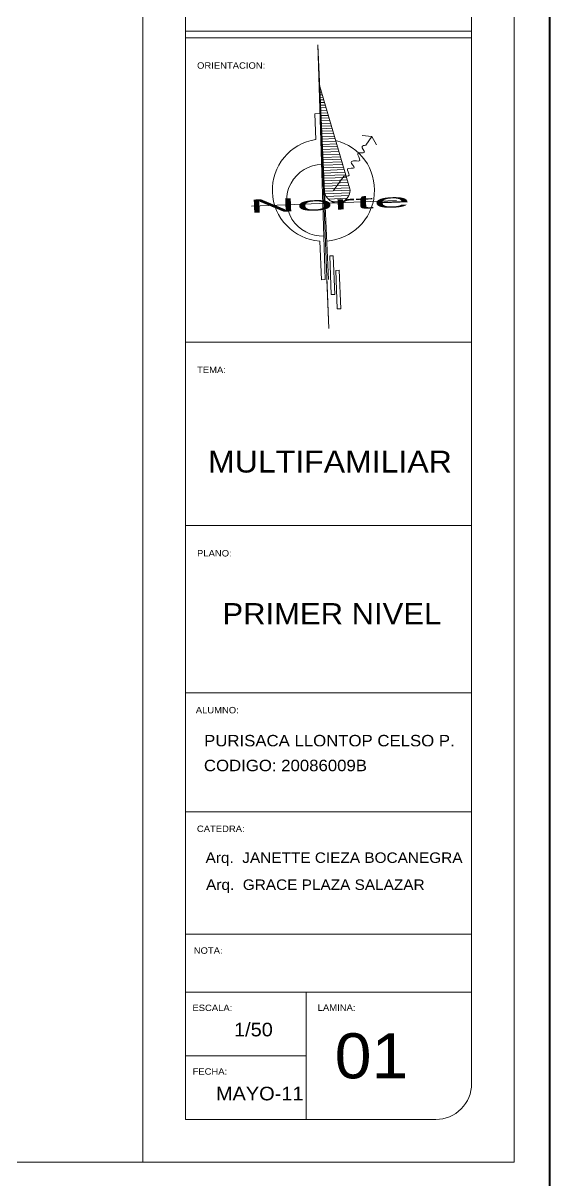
# Model space of a CAD drawing. Header units: inches. Extents: x 155.3 to 248.5, y 20.6 to 88.6.
# Drawn here: x 241.08 to 248.46, y 54.82 to 71.01 of the extents above; entities that cross this region are included whole.
import ezdxf
from ezdxf.enums import TextEntityAlignment as Align

# ---------------------------------------------------------------- set-up
doc = ezdxf.new("R2010")
doc.units = ezdxf.units.IN
doc.header["$MEASUREMENT"] = 0
doc.layers.add('MURO', color=7, linetype='Continuous')
doc.styles.add('GERMAN', font='arial.ttf')
doc.styles.add('N', font='')
doc.styles.get('N').set_extended_font_data('BernhardFashion BT')

msp = doc.modelspace()

# ---------------------------------------------------------------- hatches: boundary and pattern name
at = {"lineweight": 0, "ltscale": 0.5}
h = msp.add_hatch(dxfattribs=at)
h.set_pattern_fill('LINE', color=256, scale=0.522344, angle=2.2738, style=0)
h.set_pattern_definition([(2.2738, (243.84644, 66.955797), (-0.0014507, 0.03653527), [])])
edge = h.paths.add_edge_path()
edge.add_line((245.236, 70.126), (245.302, 68.66))
edge.add_ellipse((245.481, 68.678), major_axis=(-0.115, 0.137), ratio=1, start_angle=55.5246, end_angle=142.0186)
edge.add_line((245.487, 68.498), (245.489, 68.498))
edge.add_ellipse((245.481, 68.678), major_axis=(-0.115, 0.137), ratio=1, start_angle=142.609, end_angle=235.536)
edge.add_line((245.659, 68.695), (245.236, 70.126))

# ---------------------------------------------------------------- linework, layer by layer
for p, q in [((247.362, 70.902), (243.355, 70.902)), ((243.355, 70.807), (247.362, 70.807)), ((245.21, 70.711), (245.358, 67.427)), ((245.21, 70.711), (245.313, 67.425)), ((245.362, 66.738), (245.21, 70.711)), ((245.236, 70.126), (245.659, 68.695)), ((245.243, 69.75), (245.166, 69.747)), ((245.166, 69.747), (245.18, 69.386)), ((245.967, 69.426), (245.83, 69.443)), ((245.881, 69.305), (245.967, 69.426)), ((245.967, 69.426), (246.032, 69.311)), ((245.429, 68.671), (245.573, 68.874)), ((246.312, 68.53), (244.278, 68.452)), ((245.236, 67.964), (245.258, 67.423)), ((245.375, 67.755), (245.424, 67.756)), ((245.396, 67.215), (245.375, 67.755)), ((245.424, 67.756), (245.445, 67.217)), ((245.459, 67.553), (245.508, 67.555)), ((245.481, 67.013), (245.459, 67.553)), ((245.508, 67.555), (245.529, 67.015)), ((245.313, 67.425), (245.258, 67.423)), ((245.335, 67.426), (245.362, 66.738)), ((245.445, 67.217), (245.396, 67.215)), ((245.529, 67.015), (245.481, 67.013)), ((243.355, 66.547), (247.362, 66.547)), ((243.355, 63.98), (247.362, 63.98)), ((243.355, 61.637), (247.362, 61.637)), ((243.355, 59.973), (247.362, 59.973)), ((243.355, 58.259), (247.362, 58.259)), ((247.362, 57.447), (243.355, 57.447)), ((245.046, 57.447), (245.046, 55.667)), ((245.046, 57.447), (245.046, 55.667)), ((245.046, 56.557), (243.355, 56.557)), ((245.046, 56.557), (243.355, 56.557))]:
    msp.add_line(p, q, dxfattribs=at)
at = {"lineweight": 0}
msp.add_lwpolyline([(207.506, 88.071), (242.759, 88.071), (242.759, 55.071), (207.506, 55.071)], close=True, dxfattribs=at)
at = {"lineweight": 0, "ltscale": 0.5}
msp.add_lwpolyline([(242.759, 55.071), (247.957, 55.071), (247.957, 88.071), (242.759, 88.071)], close=True, dxfattribs=at)
msp.add_lwpolyline([(243.355, 55.667), (246.861, 55.667, 0.414214), (247.362, 56.168), (247.362, 87.475), (243.856, 87.475, 0.414214), (243.355, 86.974)], format="xyb", close=True, dxfattribs=at)
for centre, major_axis, start_param, end_param in [((245.287, 68.678), (-0.028, 0.715), 0.110779, 3.030953), ((245.287, 68.678), (-0.028, 0.715), 3.166997, 6.004794), ((245.273, 68.534), (-0.02, 0.501), -0.029335, 3.144268), ((245.481, 68.678), (-0.115, 0.137), 0.867685, 4.110879)]:
    msp.add_ellipse(centre, major_axis=major_axis, ratio=1, start_param=start_param, end_param=end_param, dxfattribs=at)
for points, knots in [([(245.727, 69.089), (245.76, 69.084), (245.84, 69.071), (245.709, 69.226), (245.917, 69.174), (245.792, 69.295), (245.856, 69.302), (245.881, 69.305)], [0, 0, 0, 0, 4.823236, 11.794407, 18.077084, 23.956656, 27.84666, 27.84666, 27.84666, 27.84666]), ([(245.573, 68.874), (245.608, 68.871), (245.684, 68.866), (245.57, 69.008), (245.784, 68.958), (245.635, 69.078), (245.702, 69.086), (245.727, 69.089)], [0, 0, 0, 0, 5.056916, 11.19593, 17.739783, 24.060414, 27.950417, 27.950417, 27.950417, 27.950417])]:
    msp.add_open_spline(points, degree=3, knots=knots, dxfattribs=at)
at = {"layer": 'MURO', "color": 7, "lineweight": 40}
msp.add_lwpolyline([(248.457, 88.571), (207.006, 88.571), (207.006, 54.571), (248.457, 54.571)], close=True, dxfattribs=at)

# ---------------------------------------------------------------- texts
at = {"lineweight": 0, "ltscale": 0.5, "style": 'GERMAN', "width": 1.05}
for s, height, p in [('ORIENTACION:', 0.09015, (243.518, 70.349)), ('TEMA:', 0.0901, (243.518, 66.088)), ('PLANO:', 0.0901, (243.518, 63.521)), ('ALUMNO:', 0.0901, (243.5, 61.325)), ('CATEDRA:', 0.0901, (243.516, 59.664)), ('NOTA:', 0.0901, (243.472, 57.959)), ('ESCALA:', 0.0901, (243.453, 57.157)), ('LAMINA:', 0.0901, (245.207, 57.16)), ('FECHA:', 0.0901, (243.455, 56.266)), ('FECHA:', 0.0901, (243.455, 56.266))]:
    msp.add_text(s, height=height, dxfattribs=at).set_placement(p, align=Align.BOTTOM_LEFT)
at = {"lineweight": 0, "ltscale": 0.5, "style": 'N', "oblique": 359.9515, "width": 3.733333}
msp.add_text('Norte', height=0.1857, rotation=2.1937, dxfattribs=at).set_placement((244.243, 68.356))
at = {"lineweight": 0, "ltscale": 0.5, "style": 'GERMAN', "width": 1.05}
for s, height, p in [('MULTIFAMILIAR', 0.30572, (245.379, 64.723)), ('PRIMER NIVEL', 0.29594, (245.405, 62.599))]:
    msp.add_text(s, height=height, dxfattribs=at).set_placement(p, align=Align.CENTER)
for s, height, p in [('PURISACA LLONTOP CELSO P.', 0.16001, (243.617, 60.89)), ('CODIGO: 20086009B', 0.16001, (243.614, 60.542)), ('Arq.  JANETTE CIEZA BOCANEGRA', 0.14667, (243.637, 59.258)), ('Arq.  GRACE PLAZA SALAZAR', 0.14667, (243.644, 58.88)), ('1/50', 0.1905, (244.035, 56.83)), ('01', 0.6312, (245.445, 56.242)), ('MAYO-11', 0.1905, (243.782, 55.934)), ('MAYO-11', 0.1905, (243.782, 55.934))]:
    msp.add_text(s, height=height, dxfattribs=at).set_placement(p)

doc.saveas('drawing.dxf')
